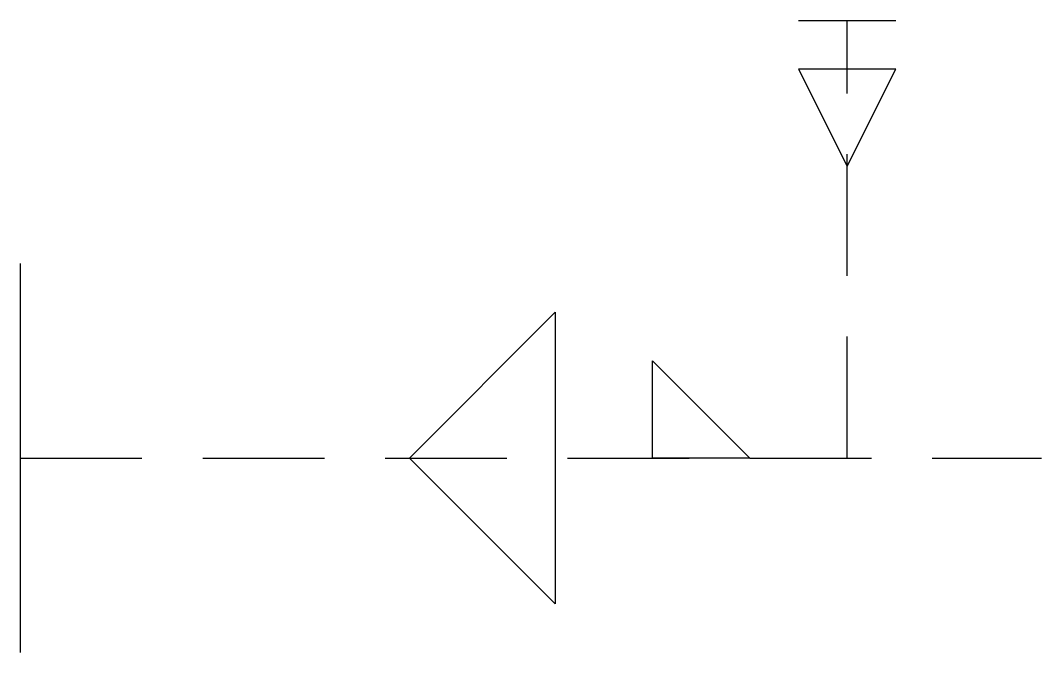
# Model space of a CAD drawing. Extents: x 1019.5 to 1030, y 1868 to 1874.5.
import ezdxf

# ---------------------------------------------------------------- set-up
doc = ezdxf.new("R2010")
doc.units = 0
doc.header["$LTSCALE"] = 10
doc.header["$MEASUREMENT"] = 0
doc.linetypes.add('DASHED2', pattern=[0.375, 0.25, -0.125])
doc.layers.get('0').update_dxf_attribs({"linetype": 'CONTINUOUS'})

msp = doc.modelspace()

# ---------------------------------------------------------------- linework, layer by layer
for points in [[(1027.5, 1874.5), (1028.5, 1874.5)], [(1019.5, 1868), (1019.5, 1872)]]:
    msp.add_lwpolyline(points)
at = {"linetype": 'DASHED2', "ltscale": 0.5}
for points in [[(1028, 1870), (1028, 1874.5)], [(1019.5, 1870), (1030, 1870)]]:
    msp.add_lwpolyline(points, dxfattribs=at)
for points in [[(1028.5, 1874), (1027.5, 1874), (1028, 1873), (1028.5, 1874)], [(1023.5, 1870), (1025, 1871.5), (1025, 1868.5), (1023.5, 1870)], [(1026, 1870), (1026, 1871), (1027, 1870), (1026, 1870)]]:
    msp.add_lwpolyline(points, close=True)

doc.saveas('drawing.dxf')
